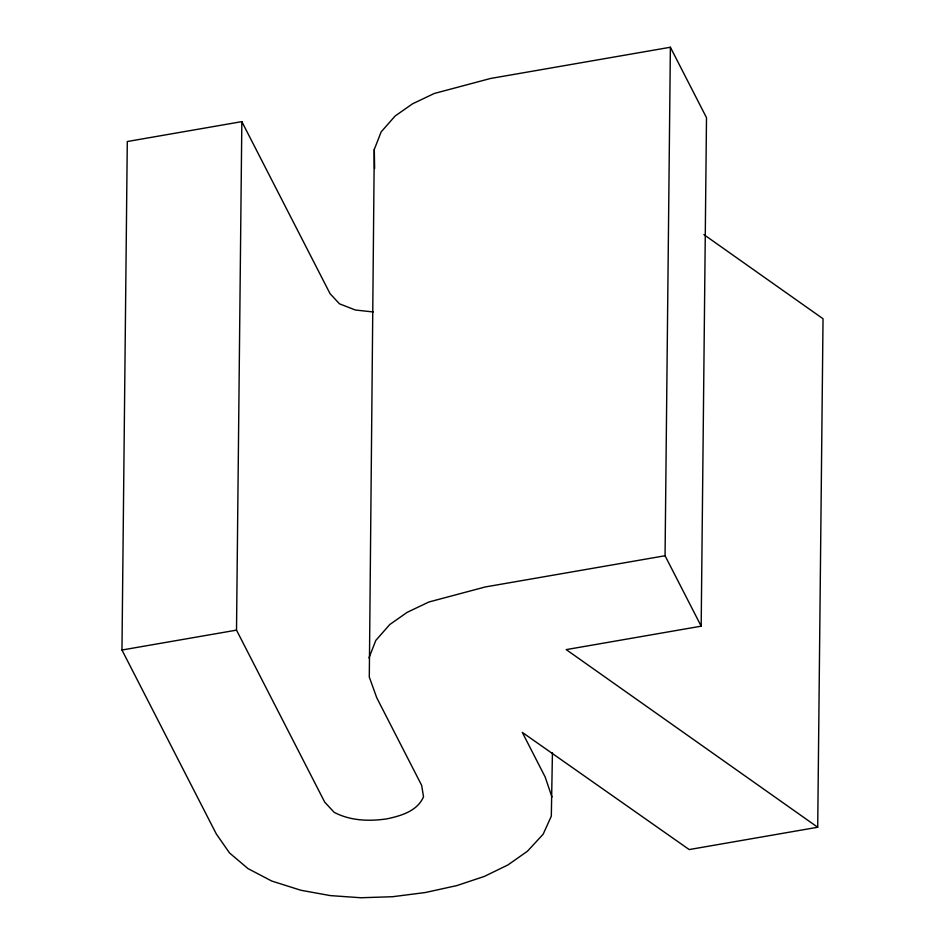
<?xml version="1.0" encoding="UTF-8"?>
<svg xmlns="http://www.w3.org/2000/svg" width="945" height="945" viewBox="0 0 945 945"><rect width="100%" height="100%" fill="white"/><g stroke="black" fill="none" stroke-linecap="round" stroke-linejoin="round"><path stroke-width="1.42" d="M552.435 752.834L551.313 816.161L543.151 834.222L527.464 851.209L507.997 864.899L484.49 876.358L456.955 885.559L425.368 892.517L392.541 896.722L360.86 897.75L330.325 895.6L300.935 890.273L271.817 881.071L248.015 868.62L229.505 852.922L216.299 833.962L121.964 650.018L127.291 141.526L241.837 121.633L330.065 293.682L339.503 303.829L355.379 310.019L373.216 311.968M703.895 234.608L823.036 318.76L817.708 827.253L566.209 649.617L701.178 626.181L706.506 117.688L670.383 47.25L490.561 78.47L434.251 93.484L412.54 103.82L395.104 116.022L381.13 131.922L374.291 149.44L369.294 677.057L376.76 697.788L421.659 785.354L423.525 796.824C417.217 811.212 401.188 815.736 387.131 818.819C369.247 821.5 350.5 820.874 334.176 812.334L324.737 802.175L236.51 630.138L241.837 121.633M701.178 626.181L665.056 555.755L670.383 47.25M368.975 657.933L375.803 640.426L389.777 624.527L407.212 612.313L428.924 601.989L485.234 586.963L665.056 555.755M121.964 650.018L236.51 630.138M817.708 827.253L689.2 849.567L522.29 732.387L545.111 776.884L551.974 797.048M374.291 149.44L374.61 168.553"/></g></svg>
